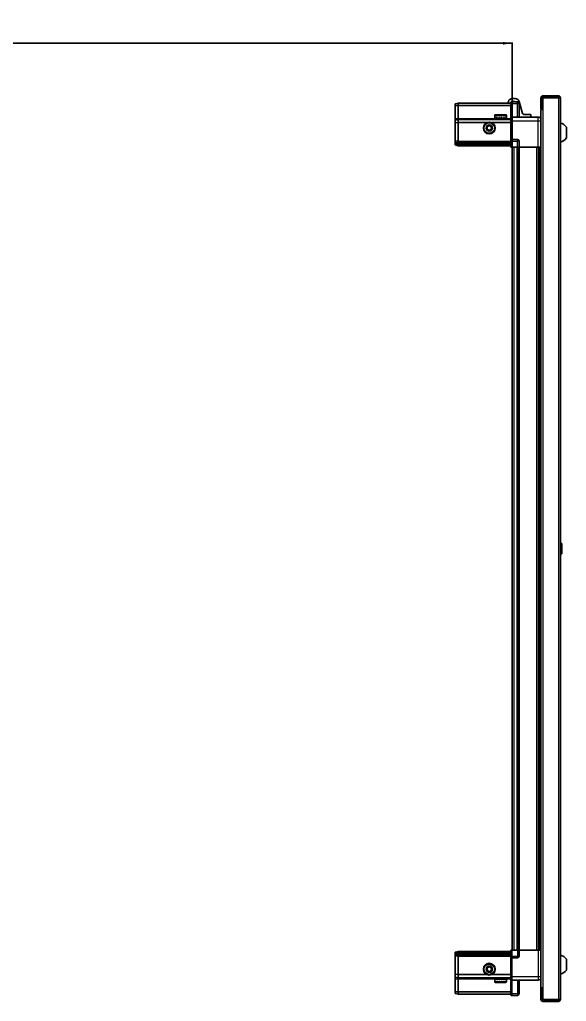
# Model space of a CAD drawing. Header units: millimetres. Extents: x 1132 to 6422, y -694 to 2181.
# Drawn here: x 3916 to 4520, y 948 to 2031 of the extents above; entities that cross this region are included whole.
import ezdxf

# ---------------------------------------------------------------- set-up
doc = ezdxf.new("R2010")
doc.units = ezdxf.units.MM
doc.layers.add('FORMAT', color=7, linetype='Continuous')
doc.styles.add('SLDTEXTSTYLE0', font='TXT', dxfattribs={"width": 0.75})
doc.dimstyles.new('SLDDIMSTYLE0', dxfattribs={"dimtxt": 20, "dimasz": 10, "dimexe": 0, "dimexo": 0.0625, "dimgap": 5, "dimtad": 2, "dimdec": 1, "dimrnd": 1e-09, "dimzin": 12, "dimdsep": 46, "dimtxsty": 'SLDTEXTSTYLE0', "dimsah": 1, "dimcen": 0.09, "dimadec": 0, "dimazin": 3, "dimtfac": 1, "dimtofl": 0, "dimtmove": 0, "dimatfit": 3, "dimfxl": 0, "dimfrac": 2, "dimtolj": 1, "dimtzin": 12, "dimarcsym": 0})

# ---------------------------------------------------------------- blocks, each defined once
blk = doc.blocks.new('_D_6')
at = {"layer": 'FORMAT'}
for p, q in [((3159.8, 1890.1), (3159.8, 2005.6)), ((3159.8, 2004.6), (4459.8, 2004.6)), ((4459.8, 1890.1), (4459.8, 2005.6))]:
    blk.add_line(p, q, dxfattribs=at)
for points in [[(3159.8, 2004.6), (3169.8, 2003.1), (3169.8, 2006.1)], [(4459.8, 2004.6), (4449.8, 2006.1), (4449.8, 2003.1)]]:
    blk.add_solid(points, dxfattribs=at)
at = {"layer": 'FORMAT', "insert": (3780.2, 2030.4), "char_height": 20, "attachment_point": 1, "style": 'SLDTEXTSTYLE0'}
blk.add_mtext('1300', dxfattribs=at)

msp = doc.modelspace()

# ---------------------------------------------------------------- linework, layer by layer
at = {"color": 7, "linetype": 'Continuous', "lineweight": 25}
for p, q in [((4455.77, 1940.34), (4455.27, 1938.6)), ((4459.3, 1940.1), (4458.43, 1939.6)), ((4458.43, 1939.6), (4458.43, 1938.1)), ((4459.63, 1940.1), (4459.3, 1940.1)), ((4459.63, 1938.1), (4459.63, 1940.1)), ((4459.63, 1940.1), (4465.63, 1940.1)), ((4463.32, 1943.6), (4460.09, 1943.6)), ((4471.41, 1927.19), (4467.64, 1940.34)), ((4491.63, 1944.5), (4491.63, 1932.1)), ((4493.13, 1944.5), (4493.13, 1932.1)), ((4493.63, 1931.6), (4493.63, 1944.5)), ((4493.63, 1944.5), (4511.03, 1944.5)), ((4511.03, 1946.6), (4493.73, 1946.6)), ((4511.03, 1945.1), (4493.73, 1945.1)), ((4511.03, 1945.1), (4511.03, 1946.6)), ((4511.03, 1944.5), (4513.13, 1944.5)), ((4513.13, 1944.5), (4513.13, 949.7)), ((4397.13, 1937.8), (4400.13, 1938.6)), ((4397.13, 1935.95), (4397.13, 1937.8)), ((4397.13, 1935.95), (4400.13, 1936.1)), ((4397.13, 1921.6), (4397.13, 1935.95)), ((4400.13, 1938.6), (4400.13, 1936.1)), ((4400.13, 1938.6), (4458.43, 1938.6)), ((4400.13, 1936.1), (4400.13, 1921.6)), ((4400.13, 1936.1), (4458.43, 1936.1)), ((4458.43, 1923.3), (4458.43, 1938.1)), ((4459.63, 1938.1), (4459.63, 1923.3)), ((4467.63, 1938.1), (4467.63, 1923.1)), ((4491.53, 1931.6), (4491.53, 962.6)), ((4491.53, 1931.6), (4493.63, 1931.6)), ((4491.63, 1932.1), (4493.13, 1932.1)), ((4397.13, 1919.8), (4397.13, 1921.6)), ((4397.13, 1919.8), (4400.13, 1920.6)), ((4397.13, 1916.77), (4397.13, 1919.8)), ((4400.13, 1917.1), (4397.13, 1916.77)), ((4400.13, 1921.6), (4400.13, 1920.6)), ((4400.13, 1920.6), (4400.13, 1917.1)), ((4400.13, 1920.6), (4458.43, 1920.6)), ((4400.13, 1917.1), (4400.13, 1896.6)), ((4400.13, 1917.1), (4432.13, 1917.1)), ((4437.13, 1917.1), (4458.43, 1917.1)), ((4440.63, 1925), (4440.63, 1922.1)), ((4440.63, 1922.1), (4440.67, 1922.1)), ((4440.79, 1922.6), (4440.67, 1922.6)), ((4440.67, 1922.6), (4440.67, 1922.1)), ((4440.67, 1922.1), (4440.79, 1922.1)), ((4440.79, 1922.6), (4440.79, 1922.1)), ((4440.79, 1922.1), (4441.2, 1922.1)), ((4441.54, 1922.6), (4441.2, 1922.6)), ((4441.2, 1922.6), (4441.2, 1922.1)), ((4441.2, 1922.1), (4441.54, 1922.1)), ((4441.43, 1925.8), (4452.83, 1925.8)), ((4441.54, 1922.6), (4441.54, 1922.1)), ((4441.54, 1922.1), (4442.31, 1922.1)), ((4442.84, 1922.6), (4442.31, 1922.6)), ((4442.31, 1922.6), (4442.31, 1922.1)), ((4442.31, 1922.1), (4442.84, 1922.1)), ((4442.73, 1922.1), (4442.73, 1922)), ((4442.73, 1922), (4451.53, 1922)), ((4442.84, 1922.6), (4442.84, 1922.1)), ((4442.84, 1922.1), (4443.89, 1922.1)), ((4443.13, 1921.6), (4443.82, 1921.12)), ((4443.13, 1921.6), (4451.13, 1921.6)), ((4443.82, 1921.12), (4443.13, 1920.64)), ((4443.13, 1920.64), (4443.13, 1920.6)), ((4443.13, 1920.64), (4451.13, 1920.64)), ((4443.82, 1921.12), (4450.44, 1921.12)), ((4444.56, 1922.6), (4443.89, 1922.6)), ((4443.89, 1922.6), (4443.89, 1922.1)), ((4443.89, 1922.1), (4444.56, 1922.1)), ((4444.56, 1922.6), (4444.56, 1922.1)), ((4444.56, 1922.1), (4445.79, 1922.1)), ((4446.53, 1922.6), (4445.79, 1922.6)), ((4445.79, 1922.6), (4445.79, 1922.1)), ((4445.79, 1922.1), (4446.23, 1922.1)), ((4446.23, 1922.6), (4446.23, 1922.1)), ((4446.53, 1922.6), (4446.53, 1922.1)), ((4446.53, 1922.1), (4447.83, 1922.1)), ((4448.55, 1922.6), (4447.83, 1922.6)), ((4447.83, 1922.6), (4447.83, 1922.1)), ((4448.1, 1922.6), (4448.1, 1922.1)), ((4448.1, 1922.1), (4448.55, 1922.1)), ((4448.55, 1922.6), (4448.55, 1922.1)), ((4448.55, 1922.1), (4449.79, 1922.1)), ((4450.45, 1922.6), (4449.79, 1922.6)), ((4449.79, 1922.6), (4449.79, 1922.1)), ((4449.79, 1922.1), (4450.45, 1922.1)), ((4450.44, 1921.12), (4451.13, 1921.6)), ((4451.13, 1920.64), (4450.44, 1921.12)), ((4450.45, 1922.6), (4450.45, 1922.1)), ((4450.45, 1922.1), (4451.49, 1922.1)), ((4451.13, 1920.6), (4451.13, 1920.64)), ((4452.01, 1922.6), (4451.49, 1922.6)), ((4451.49, 1922.6), (4451.49, 1922.1)), ((4451.49, 1922.1), (4452.01, 1922.1)), ((4451.53, 1922), (4451.53, 1922.1)), ((4452.01, 1922.6), (4452.01, 1922.1)), ((4452.01, 1922.1), (4452.77, 1922.1)), ((4453.1, 1922.6), (4452.77, 1922.6)), ((4452.77, 1922.6), (4452.77, 1922.1)), ((4452.77, 1922.1), (4453.1, 1922.1)), ((4453.1, 1922.6), (4453.1, 1922.1)), ((4453.1, 1922.1), (4453.49, 1922.1)), ((4453.6, 1922.6), (4453.49, 1922.6)), ((4453.49, 1922.6), (4453.49, 1922.1)), ((4453.49, 1922.1), (4453.6, 1922.1)), ((4453.6, 1922.6), (4453.6, 1922.1)), ((4453.6, 1922.1), (4453.63, 1922.1)), ((4453.63, 1922.1), (4453.63, 1925)), ((4458.43, 1923.1), (4458.43, 1923.3)), ((4459.63, 1923.1), (4458.43, 1923.1)), ((4458.43, 1919.1), (4458.43, 1923.1)), ((4458.43, 1898.8), (4458.43, 1919.1)), ((4459.63, 1923.3), (4459.63, 1923.1)), ((4459.63, 1923.1), (4459.63, 1919.1)), ((4459.63, 1923.1), (4488.63, 1923.1)), ((4459.63, 1919.1), (4459.63, 1898.8)), ((4480.58, 1926.1), (4472.86, 1926.1)), ((4480.58, 1923.1), (4480.58, 1926.1)), ((4397.13, 1896.6), (4397.13, 1916.77)), ((4519.73, 1900.1), (4519.73, 1912.1)), ((4397.13, 1894.8), (4397.13, 1896.6)), ((4400.13, 1895.6), (4397.13, 1894.8)), ((4400.13, 1896.6), (4400.13, 1895.6)), ((4400.13, 1895.6), (4400.13, 1894.6)), ((4400.13, 1895.6), (4458.43, 1895.6)), ((4458.43, 1898.6), (4458.43, 1898.8)), ((4459.63, 1898.6), (4458.43, 1898.6)), ((4458.43, 1898.6), (4458.43, 1897.93)), ((4458.43, 1890.1), (4458.43, 1897.93)), ((4459.3, 1896.6), (4459.3, 1890.1)), ((4459.63, 1898.8), (4459.63, 1898.6)), ((4459.63, 1896.6), (4459.63, 1898.6)), ((4459.63, 1898.6), (4465.63, 1898.6)), ((4459.63, 1896.6), (4459.63, 1898.6)), ((4459.63, 1896.6), (4459.63, 1890.1)), ((4467.63, 1896.6), (4467.63, 1890.1)), ((4397.13, 1894.06), (4397.13, 1894.8)), ((4400.13, 1894.6), (4397.13, 1894.06)), ((4397.13, 1893.56), (4397.13, 1894.06)), ((4400.13, 1893.1), (4397.13, 1893.56)), ((4397.13, 1892.41), (4397.13, 1893.56)), ((4400.13, 1891.6), (4397.13, 1892.41)), ((4400.13, 1894.6), (4400.13, 1893.1)), ((4400.13, 1894.6), (4458.43, 1894.6)), ((4400.13, 1893.1), (4400.13, 1891.6)), ((4400.13, 1893.1), (4458.43, 1893.1)), ((4400.13, 1891.6), (4458.43, 1891.6)), ((4459.3, 1890.1), (4458.43, 1890.1)), ((4459.63, 1890.1), (4459.3, 1890.1)), ((4459.63, 1890.1), (4465.63, 1890.1)), ((4459.78, 1890.1), (4459.78, 1004.1)), ((4467.63, 1890.1), (4465.63, 1890.1)), ((4466.98, 1890.1), (4466.98, 1004.1)), ((4467.63, 1890.1), (4488.63, 1890.1)), ((4489.66, 1004.1), (4489.66, 1890.1)), ((4489.69, 1004.1), (4489.69, 1890.1)), ((4491.48, 1890.1), (4491.48, 1004.1)), ((4514.12, 1452.89), (4513.13, 1451.9)), ((4514.63, 1452.89), (4514.12, 1452.89)), ((4514.12, 1452.89), (4514.12, 1441.32)), ((4514.63, 1452.89), (4514.63, 1441.32)), ((4513.13, 1442.3), (4514.12, 1441.32)), ((4514.12, 1441.32), (4514.63, 1441.32)), ((4400.13, 1002.6), (4397.13, 1001.8)), ((4397.13, 1001.8), (4397.13, 1000.65)), ((4400.13, 1001.1), (4397.13, 1000.65)), ((4397.13, 1000.65), (4397.13, 1000.15)), ((4400.13, 999.6), (4397.13, 1000.15)), ((4397.13, 1000.15), (4397.13, 999.41)), ((4400.13, 998.6), (4397.13, 999.41)), ((4397.13, 999.41), (4397.13, 997.6)), ((4397.13, 997.6), (4397.13, 977.44)), ((4400.13, 1001.1), (4400.13, 1002.6)), ((4400.13, 1002.6), (4458.43, 1002.6)), ((4400.13, 999.6), (4400.13, 1001.1)), ((4400.13, 1001.1), (4458.43, 1001.1)), ((4400.13, 999.6), (4458.43, 999.6)), ((4400.13, 998.6), (4400.13, 999.6)), ((4400.13, 998.6), (4458.43, 998.6)), ((4400.13, 997.6), (4400.13, 998.6)), ((4400.13, 977.1), (4400.13, 997.6)), ((4458.43, 996.28), (4458.43, 1004.1)), ((4458.43, 1004.1), (4459.3, 1004.1)), ((4459.3, 1004.1), (4459.3, 1004.1)), ((4459.3, 1004.1), (4459.3, 997.6)), ((4459.63, 1004.1), (4459.3, 1004.1)), ((4459.63, 1004.1), (4459.63, 997.6)), ((4459.63, 1004.1), (4459.63, 1004.1)), ((4459.63, 1004.1), (4465.63, 1004.1)), ((4459.63, 1004.1), (4459.63, 997.6)), ((4459.63, 995.6), (4459.63, 997.6)), ((4467.63, 1004.1), (4465.63, 1004.1)), ((4467.63, 997.6), (4467.63, 1004.1)), ((4467.63, 1004.1), (4488.63, 1004.1)), ((4458.43, 996.28), (4458.43, 995.6)), ((4459.63, 995.6), (4458.43, 995.6)), ((4458.43, 995.4), (4458.43, 995.6)), ((4458.43, 975.1), (4458.43, 995.4)), ((4459.63, 995.6), (4459.63, 995.4)), ((4459.63, 995.6), (4465.63, 995.6)), ((4459.63, 995.4), (4459.63, 975.1)), ((4519.73, 982.1), (4519.73, 994.1)), ((4400.13, 977.1), (4397.13, 977.44)), ((4397.13, 977.44), (4397.13, 974.41)), ((4400.13, 977.1), (4432.13, 977.1)), ((4400.13, 973.6), (4400.13, 977.1)), ((4437.13, 977.1), (4458.43, 977.1)), ((4458.43, 971.1), (4458.43, 975.1)), ((4459.63, 975.1), (4459.63, 971.1)), ((4397.13, 974.41), (4400.13, 973.6)), ((4397.13, 974.41), (4397.13, 972.6)), ((4397.13, 972.6), (4397.13, 958.26)), ((4400.13, 973.6), (4458.43, 973.6)), ((4400.13, 972.6), (4400.13, 973.6)), ((4400.13, 958.1), (4400.13, 972.6)), ((4440.63, 972.1), (4440.63, 969.2)), ((4440.65, 972.1), (4440.63, 972.1)), ((4440.65, 971.6), (4440.65, 972.1)), ((4440.75, 972.1), (4440.65, 972.1)), ((4440.65, 971.6), (4440.75, 971.6)), ((4440.75, 971.6), (4440.75, 972.1)), ((4441.12, 972.1), (4440.75, 972.1)), ((4441.12, 971.6), (4441.12, 972.1)), ((4441.44, 972.1), (4441.12, 972.1)), ((4441.12, 971.6), (4441.44, 971.6)), ((4452.83, 968.4), (4441.43, 968.4)), ((4441.44, 971.6), (4441.44, 972.1)), ((4442.18, 972.1), (4441.44, 972.1)), ((4442.18, 971.6), (4442.18, 972.1)), ((4442.69, 972.1), (4442.18, 972.1)), ((4442.18, 971.6), (4442.69, 971.6)), ((4442.69, 971.6), (4442.69, 972.1)), ((4443.72, 972.1), (4442.69, 972.1)), ((4442.73, 972.2), (4442.73, 972.1)), ((4451.53, 972.2), (4442.73, 972.2)), ((4443.13, 973.6), (4443.13, 973.57)), ((4443.13, 973.57), (4443.82, 973.09)), ((4451.13, 973.57), (4443.13, 973.57)), ((4443.82, 973.09), (4443.13, 972.6)), ((4451.13, 972.6), (4443.13, 972.6)), ((4443.72, 971.6), (4443.72, 972.1)), ((4444.37, 972.1), (4443.72, 972.1)), ((4443.72, 971.6), (4444.37, 971.6)), ((4450.44, 973.09), (4443.82, 973.09)), ((4444.37, 971.6), (4444.37, 972.1)), ((4445.6, 972.1), (4444.37, 972.1)), ((4445.6, 971.6), (4445.6, 972.1)), ((4446.09, 972.1), (4445.6, 972.1)), ((4445.6, 971.6), (4446.33, 971.6)), ((4446.09, 971.6), (4446.09, 972.1)), ((4446.33, 971.6), (4446.33, 972.1)), ((4447.63, 972.1), (4446.33, 972.1)), ((4447.63, 971.6), (4447.63, 972.1)), ((4447.63, 971.6), (4448.36, 971.6)), ((4447.96, 971.6), (4447.96, 972.1)), ((4448.36, 972.1), (4447.96, 972.1)), ((4448.36, 971.6), (4448.36, 972.1)), ((4449.6, 972.1), (4448.36, 972.1)), ((4449.6, 971.6), (4449.6, 972.1)), ((4450.27, 972.1), (4449.6, 972.1)), ((4449.6, 971.6), (4450.27, 971.6)), ((4450.27, 971.6), (4450.27, 972.1)), ((4451.34, 972.1), (4450.27, 972.1)), ((4450.44, 973.09), (4451.13, 973.57)), ((4451.13, 972.6), (4450.44, 973.09)), ((4451.13, 973.57), (4451.13, 973.6)), ((4451.34, 971.6), (4451.34, 972.1)), ((4451.88, 972.1), (4451.34, 972.1)), ((4451.34, 971.6), (4451.88, 971.6)), ((4451.53, 972.1), (4451.53, 972.2)), ((4451.88, 971.6), (4451.88, 972.1)), ((4452.67, 972.1), (4451.88, 972.1)), ((4452.67, 971.6), (4452.67, 972.1)), ((4453.02, 972.1), (4452.67, 972.1)), ((4452.67, 971.6), (4453.02, 971.6)), ((4453.02, 971.6), (4453.02, 972.1)), ((4453.45, 972.1), (4453.02, 972.1)), ((4453.45, 971.6), (4453.45, 972.1)), ((4453.58, 972.1), (4453.45, 972.1)), ((4453.45, 971.6), (4453.58, 971.6)), ((4453.58, 971.6), (4453.58, 972.1)), ((4453.63, 972.1), (4453.58, 972.1)), ((4453.63, 969.2), (4453.63, 972.1)), ((4459.63, 971.1), (4458.43, 971.1)), ((4458.43, 970.9), (4458.43, 971.1)), ((4458.43, 956.1), (4458.43, 970.9)), ((4459.63, 971.1), (4459.63, 970.9)), ((4459.63, 971.1), (4488.63, 971.1)), ((4459.63, 970.9), (4459.63, 956.1)), ((4459.63, 970.9), (4459.63, 956.1)), ((4467.63, 956.1), (4467.63, 971.1)), ((4397.13, 958.26), (4400.13, 958.1)), ((4397.13, 958.26), (4397.13, 956.41)), ((4397.13, 956.41), (4400.13, 955.6)), ((4400.13, 958.1), (4458.43, 958.1)), ((4400.13, 955.6), (4400.13, 958.1)), ((4400.13, 955.6), (4458.43, 955.6)), ((4458.43, 956.1), (4458.43, 954.6)), ((4458.43, 954.6), (4459.3, 954.1)), ((4459.63, 954.1), (4459.3, 954.1)), ((4459.63, 954.1), (4459.63, 956.1)), ((4459.63, 954.1), (4465.63, 954.1)), ((4493.63, 962.6), (4491.53, 962.6)), ((4491.63, 962.1), (4493.13, 962.1)), ((4491.63, 962.1), (4491.63, 949.7)), ((4493.13, 962.1), (4493.13, 949.7)), ((4493.63, 949.7), (4493.63, 962.6)), ((4511.03, 949.7), (4493.63, 949.7)), ((4493.73, 949.1), (4511.03, 949.1)), ((4493.73, 947.6), (4511.03, 947.6)), ((4513.13, 949.7), (4511.03, 949.7)), ((4511.03, 949.1), (4511.03, 947.6))]:
    msp.add_line(p, q, dxfattribs=at)
at = {"color": 8, "linetype": 'Continuous', "lineweight": 18}
for p, q in [((4465.63, 1938.1), (4465.63, 1940.1)), ((4493.13, 1944.5), (4491.63, 1944.5)), ((4493.73, 1945.1), (4493.73, 1946.6)), ((4511.03, 1944.5), (4511.03, 949.7)), ((4459.63, 1938.1), (4458.43, 1938.1)), ((4459.63, 1938.1), (4465.63, 1938.1)), ((4465.63, 1923.1), (4465.63, 1938.1)), ((4465.63, 1938.1), (4467.63, 1938.1)), ((4493.63, 1931.6), (4493.63, 962.6)), ((4397.13, 1921.6), (4400.13, 1921.6)), ((4400.13, 1921.6), (4443.13, 1921.6)), ((4440.63, 1925), (4453.63, 1925)), ((4451.13, 1921.6), (4458.43, 1921.6)), ((4458.43, 1923.3), (4459.63, 1923.3)), ((4459.63, 1919.1), (4458.43, 1919.1)), ((4459.63, 1919.1), (4488.63, 1919.1)), ((4488.63, 1890.1), (4488.63, 1919.1)), ((4400.13, 1896.6), (4397.13, 1896.6)), ((4400.13, 1896.6), (4458.43, 1896.6)), ((4458.43, 1898.8), (4459.63, 1898.8)), ((4459.63, 1896.6), (4459.3, 1896.6)), ((4459.63, 1896.6), (4465.63, 1896.6)), ((4465.63, 1896.6), (4465.63, 1898.6)), ((4465.63, 1890.1), (4465.63, 1896.6)), ((4467.63, 1896.6), (4465.63, 1896.6)), ((4461.78, 1890.1), (4461.78, 1004.1)), ((4464.98, 1890.1), (4464.98, 1004.1)), ((4467.63, 1890.1), (4467.63, 1004.1)), ((4487.04, 1004.1), (4487.04, 1890.1)), ((4488.45, 1890.1), (4488.45, 1004.1)), ((4490.9, 1004.1), (4490.9, 1890.1)), ((4400.13, 997.6), (4397.13, 997.6)), ((4400.13, 997.6), (4458.43, 997.6)), ((4459.63, 1004.1), (4459.3, 1004.1)), ((4459.63, 997.6), (4459.3, 997.6)), ((4459.63, 997.6), (4465.63, 997.6)), ((4465.63, 1004.1), (4465.63, 997.6)), ((4467.63, 997.6), (4465.63, 997.6)), ((4465.63, 997.6), (4465.63, 995.6)), ((4488.63, 1004.1), (4488.63, 975.1)), ((4459.63, 995.4), (4458.43, 995.4)), ((4459.63, 975.1), (4458.43, 975.1)), ((4459.63, 975.1), (4488.63, 975.1)), ((4397.13, 972.6), (4400.13, 972.6)), ((4400.13, 972.6), (4443.13, 972.6)), ((4453.63, 969.2), (4440.63, 969.2)), ((4451.13, 972.6), (4458.43, 972.6)), ((4459.63, 970.9), (4458.43, 970.9)), ((4465.63, 971.1), (4465.63, 956.1)), ((4459.63, 956.1), (4458.43, 956.1)), ((4459.63, 956.1), (4465.63, 956.1)), ((4465.63, 956.1), (4467.63, 956.1)), ((4465.63, 956.1), (4465.63, 954.1)), ((4493.13, 949.7), (4491.63, 949.7)), ((4493.73, 949.1), (4493.73, 947.6))]:
    msp.add_line(p, q, dxfattribs=at)
at = {"color": 7, "linetype": 'Continuous', "lineweight": 25}
for centre, radius in [((4434.63, 1911.1), 6.5), ((4434.63, 1911.1), 3.46), ((4434.63, 983.1), 6.5), ((4434.63, 983.1), 3.46)]:
    msp.add_circle(centre, radius, dxfattribs=at)
at = {"color": 8, "linetype": 'Continuous', "lineweight": 18}
for centre in [(4434.63, 1911.1), (4434.63, 983.1)]:
    msp.add_circle(centre, 5.7, dxfattribs=at)
at = {"color": 7, "linetype": 'Continuous', "lineweight": 25}
for centre, radius, start, end in [((4460.09, 1939.1), 4.5, 90, 164), ((4461.68, 1938.7), 1.9, 47.4631, 132.5369), ((4463.32, 1939.1), 4.5, 16, 90), ((4465.63, 1938.1), 2, 0, 90), ((4493.73, 1944.5), 2.1, 90, 180), ((4493.73, 1944.5), 0.6, 90, 180), ((4511.03, 1944.5), 2.1, 360, 90), ((4511.03, 1944.5), 0.6, 360, 90), ((4441.43, 1925), 0.8, 90, 180), ((4442.73, 1921.6), 0.4, 0, 90), ((4451.53, 1921.6), 0.4, 90, 180), ((4452.83, 1925), 0.8, 0, 90), ((4472.86, 1927.6), 1.5, 196, 270), ((4434.63, 1911.1), 2.5, 120.74103, 180.74103), ((4434.63, 1911.1), 2.5, 180.74103, 240.74103), ((4434.63, 1911.1), 2.5, 60.74103, 120.74103), ((4434.63, 1911.1), 2.5, 240.74103, 300.74103), ((4434.63, 1911.1), 2.5, 0.74103, 60.74103), ((4434.63, 1911.1), 2.5, 300.74103, 0.74103), ((4510.11, 1905.08), 11.91, 36.1266, 75.29965), ((4465.63, 1896.6), 2, 0, 90), ((4510.11, 1907.13), 11.91, 284.70035, 323.8734), ((4465.63, 997.6), 2, 270, 0), ((4510.11, 987.08), 11.91, 36.1266, 75.29965), ((4434.63, 983.1), 2.5, 35.91157, 95.91157), ((4434.63, 983.1), 2.5, 155.91157, 215.91157), ((4434.63, 983.1), 2.5, 95.91157, 155.91157), ((4434.63, 983.1), 2.5, 215.91157, 275.91157), ((4434.63, 983.1), 2.5, 275.91157, 335.91157), ((4434.63, 983.1), 2.5, 335.91157, 35.91157), ((4510.11, 989.13), 11.91, 284.70035, 323.8734), ((4441.43, 969.2), 0.8, 180, 270), ((4442.73, 972.6), 0.4, 270, 360), ((4451.53, 972.6), 0.4, 180, 270), ((4452.83, 969.2), 0.8, 270, 0), ((4465.63, 956.1), 2, 270, 0), ((4493.73, 949.7), 2.1, 180, 270), ((4493.73, 949.7), 0.6, 180, 270), ((4511.03, 949.7), 2.1, 270, 0), ((4511.03, 949.7), 0.6, 270, 0)]:
    msp.add_arc(centre, radius, start, end, dxfattribs=at)
for centre, start_param, end_param in [((4455.83, 1896.6), 0, 0.7227342), ((4455.83, 997.6), 5.5604511, 6.2831853)]:
    msp.add_ellipse(centre, major_axis=(3.46, 0), ratio=0.5773503, start_param=start_param, end_param=end_param, dxfattribs=at)
for points, knots in [([(4488.63, 1923.1), (4489.07, 1923.06), (4489.75, 1922.99), (4490.56, 1922.55), (4491.12, 1922.11), (4491.4, 1921.74), (4491.53, 1921.56)], [0, 0, 0, 0, 0.38429816, 0.59117259, 0.8024372, 1, 1, 1, 1]), ([(4432.11, 1912.52), (4432.56, 1912.78), (4433.39, 1913.27), (4434.21, 1913.76), (4434.6, 1913.99)], [0, 0, 0, 0, 0.5346859, 1, 1, 1, 1]), ([(4432.15, 1909.63), (4432.15, 1909.75), (4432.14, 1910.35), (4432.13, 1911.35), (4432.12, 1912.17), (4432.11, 1912.52)], [0, 0, 0, 0, 0.1331247, 0.6370994, 1, 1, 1, 1]), ([(4434.67, 1908.22), (4434.22, 1908.47), (4433.38, 1908.94), (4432.54, 1909.41), (4432.15, 1909.63)], [0, 0, 0, 0, 0.5346859, 1, 1, 1, 1]), ([(4434.6, 1913.99), (4435.05, 1913.74), (4435.89, 1913.27), (4436.72, 1912.8), (4437.11, 1912.58)], [0, 0, 0, 0, 0.5346859, 1, 1, 1, 1]), ([(4437.15, 1909.69), (4436.71, 1909.43), (4435.88, 1908.94), (4435.05, 1908.45), (4434.67, 1908.22)], [0, 0, 0, 0, 0.5346859, 1, 1, 1, 1]), ([(4437.11, 1912.58), (4437.12, 1912.24), (4437.13, 1911.41), (4437.14, 1910.42), (4437.15, 1909.82), (4437.15, 1909.69)], [0, 0, 0, 0, 0.36290056, 0.86687533, 1, 1, 1, 1]), ([(4491.48, 1890.1), (4491.45, 1890.1), (4491.23, 1890.1), (4490.51, 1890.1), (4489.54, 1890.1), (4488.89, 1890.1), (4488.63, 1890.1)], [0, 0, 0, 0, 0.0717073, 0.4209791, 0.7702508, 1, 1, 1, 1]), ([(4491.48, 1004.1), (4491.45, 1004.1), (4491.23, 1004.1), (4490.51, 1004.1), (4489.54, 1004.1), (4488.89, 1004.1), (4488.63, 1004.1)], [0, 0, 0, 0, 0.0717073, 0.4209791, 0.7702508, 1, 1, 1, 1]), ([(4432.94, 985.44), (4433.28, 985.48), (4434.1, 985.56), (4435.09, 985.67), (4435.69, 985.73), (4435.81, 985.74)], [0, 0, 0, 0, 0.3629006, 0.8668753, 1, 1, 1, 1]), ([(4435.81, 985.74), (4436.11, 985.32), (4436.68, 984.54), (4437.24, 983.76), (4437.5, 983.4)], [0, 0, 0, 0, 0.5346859, 1, 1, 1, 1]), ([(4431.76, 982.81), (4431.97, 983.28), (4432.37, 984.16), (4432.76, 985.03), (4432.94, 985.44)], [0, 0, 0, 0, 0.5346859, 1, 1, 1, 1]), ([(4433.45, 980.47), (4433.15, 980.89), (4432.59, 981.67), (4432.02, 982.45), (4431.76, 982.81)], [0, 0, 0, 0, 0.5346859, 1, 1, 1, 1]), ([(4436.33, 980.77), (4436.2, 980.75), (4435.61, 980.69), (4434.62, 980.59), (4433.8, 980.5), (4433.45, 980.47)], [0, 0, 0, 0, 0.1331247, 0.6370994, 1, 1, 1, 1]), ([(4437.5, 983.4), (4437.29, 982.93), (4436.9, 982.05), (4436.51, 981.17), (4436.33, 980.77)], [0, 0, 0, 0, 0.53468586, 1, 1, 1, 1]), ([(4488.63, 971.1), (4489.07, 971.15), (4489.75, 971.22), (4490.56, 971.66), (4491.12, 972.1), (4491.4, 972.47), (4491.53, 972.65)], [0, 0, 0, 0, 0.3842982, 0.5911726, 0.8024372, 1, 1, 1, 1])]:
    msp.add_open_spline(points, degree=3, knots=knots, dxfattribs=at)
at = {"color": 8, "linetype": 'Continuous', "lineweight": 18}
for points in [[(4488.63, 1919.1), (4488.63, 1919.63), (4488.63, 1920.68), (4488.63, 1922), (4488.63, 1922.92), (4488.63, 1923.04), (4488.63, 1923.1)], [(4488.63, 975.1), (4488.63, 974.58), (4488.63, 973.53), (4488.63, 972.21), (4488.63, 971.28), (4488.63, 971.16), (4488.63, 971.1)]]:
    msp.add_open_spline(points, degree=3, dxfattribs=at)
for points, knots in [([(4488.63, 1919.1), (4489.07, 1919.1), (4489.75, 1919.1), (4490.56, 1919.1), (4491.12, 1919.1), (4491.4, 1919.1), (4491.53, 1919.1)], [0, 0, 0, 0, 0.3842982, 0.5911726, 0.8024372, 1, 1, 1, 1]), ([(4488.63, 975.1), (4489.07, 975.1), (4489.75, 975.1), (4490.56, 975.1), (4491.12, 975.1), (4491.4, 975.1), (4491.53, 975.1)], [0, 0, 0, 0, 0.38429816, 0.59117259, 0.8024372, 1, 1, 1, 1])]:
    msp.add_open_spline(points, degree=3, knots=knots, dxfattribs=at)

# ---------------------------------------------------------------- dimensions: what is measured, and where the dimension line sits
at = {"layer": 'FORMAT'}
dim = msp.add_linear_dim(base=(4459.78, 2004.6), p1=(3159.78, 1890.1), p2=(4459.78, 1890.1), angle=0, dimstyle='SLDDIMSTYLE0', dxfattribs=at)
dim.commit()
dim.dimension.update_dxf_attribs({"geometry": '_D_6', "text_midpoint": (3809.78, 2004.6), "dimtype": 160})

doc.saveas('drawing.dxf')
